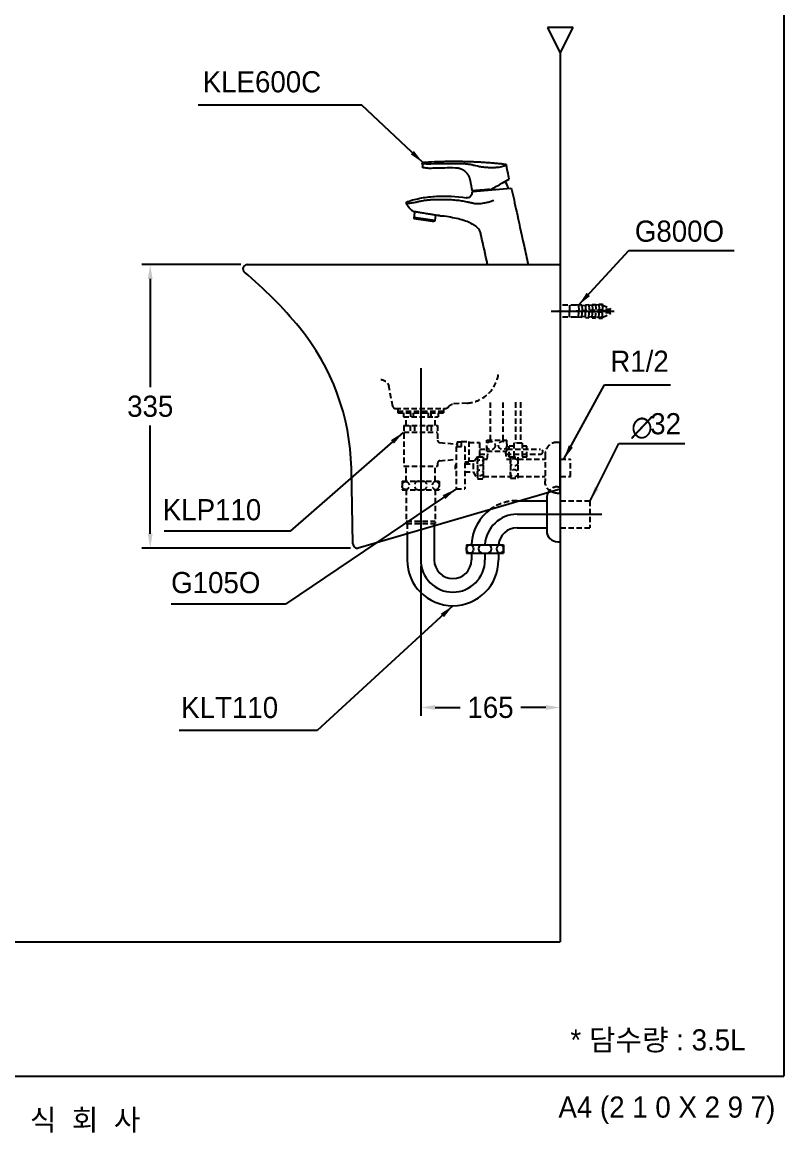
# Model space of a CAD drawing. Header units: millimetres. Extents: x 0 to 1800, y -67 to 2530.
# Drawn here: x 900 to 1800, y -67 to 1245 of the extents above; entities that cross this region are included whole.
import ezdxf
from ezdxf.enums import TextEntityAlignment as Align
from ezdxf.lldxf.tags import DXFTag

# ---------------------------------------------------------------- set-up
doc = ezdxf.new("R2010")
doc.units = ezdxf.units.MM
doc.linetypes.add('DASHED2', pattern=[9.525, 6.35, -3.175])
for name, color, linetype in [('TEXT', 7, 'Continuous'), ('내부선 및 부속', 4, 'Continuous'), ('도각라인', 7, 'Continuous'), ('외형선', 3, 'Continuous'), ('점선', 6, 'DASHED2'), ('중심선', 1, 'DASHED'), ('치수선', 7, 'Continuous')]:
    doc.layers.add(name, color=color, linetype=linetype)
doc.styles.add('____', font='')
doc.styles.add('타이틀', font='H2GTRM.TTF', dxfattribs={"height": 25})
doc.styles.get('____').set_extended_font_data('굴림')
tags = doc.linetypes.add('DASHDOT', pattern=[70, 31, -13, 13, -13]).pattern_tags.tags
tags[10:11] = [DXFTag(74, 4), DXFTag(75, 0), DXFTag(340, '0'), DXFTag(46, 0.0), DXFTag(50, 0.0), DXFTag(44, 0.0), DXFTag(45, 0.0)]
tags[8:9] = [DXFTag(74, 4), DXFTag(75, 0), DXFTag(340, '0'), DXFTag(46, 0.0), DXFTag(50, 0.0), DXFTag(44, 0.0), DXFTag(45, 0.0)]
tags[6:7] = [DXFTag(74, 4), DXFTag(75, 0), DXFTag(340, '0'), DXFTag(46, 0.0), DXFTag(50, 0.0), DXFTag(44, 0.0), DXFTag(45, 0.0)]
tags[4:5] = [DXFTag(74, 4), DXFTag(75, 0), DXFTag(340, '0'), DXFTag(46, 0.0), DXFTag(50, 0.0), DXFTag(44, 0.0), DXFTag(45, 0.0)]
tags = doc.linetypes.add('DASHED', pattern=[25.72, 12.86, -12.86]).pattern_tags.tags
tags[6:7] = [DXFTag(74, 4), DXFTag(75, 0), DXFTag(340, '0'), DXFTag(46, 0.0), DXFTag(50, 0.0), DXFTag(44, 0.0), DXFTag(45, 0.0)]
tags[4:5] = [DXFTag(74, 4), DXFTag(75, 0), DXFTag(340, '0'), DXFTag(46, 0.0), DXFTag(50, 0.0), DXFTag(44, 0.0), DXFTag(45, 0.0)]
doc.dimstyles.new('MSADIM', dxfattribs={"dimtxt": 33, "dimasz": 17, "dimexe": 10, "dimexo": 7.5, "dimgap": 10, "dimtad": 0, "dimtih": 1, "dimtoh": 1, "dimdec": 0, "dimzin": 1, "dimdsep": 46, "dimtxsty": '____', "dimcen": 11.25, "dimadec": 0, "dimazin": 0, "dimtfac": 1, "dimtdec": 0, "dimtix": 1, "dimtmove": 0, "dimatfit": 3, "dimfxl": 0, "dimtolj": 1, "dimtzin": 1, "dimarcsym": 0})

# ---------------------------------------------------------------- blocks, each defined once
blk = doc.blocks.new('*D4')
at = {"layer": '치수선', "color": 0, "linetype": 'Continuous', "lineweight": -2}
for p, q in [((1158.4, 958.9), (1041.3, 958.9)), ((1051.3, 941.9), (1051.3, 814.2)), ((1051.3, 640.9), (1051.3, 768.6)), ((1287.9, 623.9), (1041.3, 623.9))]:
    blk.add_line(p, q, dxfattribs=at)
at = {"layer": '치수선', "color": 0, "linetype": 'Continuous'}
for points in [[(1048.4, 941.9), (1054.1, 941.9), (1051.3, 958.9)], [(1048.4, 640.9), (1054.1, 640.9), (1051.3, 623.9)]]:
    blk.add_solid(points, dxfattribs=at)
at = {"layer": '치수선', "color": 0, "linetype": 'Continuous', "insert": (1051.3, 791.4), "char_height": 25, "attachment_point": 5, "style": '____'}
blk.add_mtext('\\A1;335', dxfattribs=at)
blk = doc.blocks.new('*D5')
at = {"layer": '치수선', "color": 0, "linetype": 'Continuous', "lineweight": -2}
for p, q in [((1370.9, 602.4), (1370.9, 425.6)), ((1535.9, 450.6), (1535.9, 425.6)), ((1387.9, 435.6), (1417.4, 435.6)), ((1518.9, 435.6), (1489.3, 435.6))]:
    blk.add_line(p, q, dxfattribs=at)
at = {"layer": '치수선', "color": 0, "linetype": 'Continuous'}
for points in [[(1387.9, 438.5), (1387.9, 432.8), (1370.9, 435.6)], [(1518.9, 438.5), (1518.9, 432.8), (1535.9, 435.6)]]:
    blk.add_solid(points, dxfattribs=at)
at = {"layer": '치수선', "color": 0, "linetype": 'Continuous', "insert": (1453.4, 435.6), "char_height": 25, "attachment_point": 5, "style": '____'}
blk.add_mtext('\\A1;165', dxfattribs=at)

msp = doc.modelspace()

# ---------------------------------------------------------------- linework, layer by layer
at = {"layer": '내부선 및 부속', "linetype": 'Continuous'}
for p, q in [((1477.3, 1048.9), (1432.4, 1044.9)), ((1387.6, 1011), (1362.9, 1014.6)), ((1388.5, 1017.2), (1387.6, 1011)), ((1519.9, 683.4), (1519.9, 644.4)), ((1531.9, 688.9), (1535.9, 688.9)), ((1488, 679.9), (1519.9, 679.9)), ((1386.9, 650.3), (1386.9, 609.9)), ((1484.8, 647.9), (1519.9, 647.9)), ((1354.9, 640.9), (1354.9, 609.9)), ((1532.9, 631.4), (1535.9, 631.4)), ((1424.9, 627.9), (1468.9, 627.9)), ((1424.9, 627.9), (1424.9, 617.9)), ((1424.9, 617.9), (1468.9, 617.9)), ((1430.9, 627.9), (1430.9, 629)), ((1430.9, 617.9), (1430.9, 609.9)), ((1462.9, 617.9), (1462.9, 609.9)), ((1468.9, 627.9), (1468.9, 617.9))]:
    msp.add_line(p, q, dxfattribs=at)
at = {"layer": '내부선 및 부속', "linetype": 'Continuous', "flags": 128}
for points in [[(1531.9, 688.9, -0.129422), (1525, 690.7)], [(1429.1, 617.9, -0.859727), (1429.1, 627.8)], [(1429.1, 627.8, -0.859727), (1429.1, 617.9)]]:
    msp.add_lwpolyline(points, format="xyb", dxfattribs=at)
at = {"layer": '내부선 및 부속', "linetype": 'Continuous'}
for centre, radius, start, end in [((1447.7, 1041.4), 28, 15.0082, 34.4502), ((1447.7, 1041.4), 28, 15.0082, 34.4502), ((1363.8, 1014.4), 1, 171.6442, 261.6442), ((1532.9, 683.4), 13, 151.0268, 180), ((1484.8, 625.9), 54, 125.7209, 176.6714), ((1484.8, 625.9), 22, 90, 174.7841), ((1532.9, 644.4), 13, 180.0012, 270), ((1444.4, 622.9), 5, 90, 270), ((1449.4, 622.9), 5, 270, 90), ((1465.4, 622.9), 5, 98.6269, 261.3731), ((1463.9, 622.9), 5, 278.6269, 81.3731), ((1408.9, 609.9), 54, 180, 0), ((1408.9, 609.9), 22, 180, 0)]:
    msp.add_arc(centre, radius, start, end, dxfattribs=at)
for points, degree, knots in [([(1372.8, 1078.3), (1372.7, 1078.5), (1372.8, 1078.8), (1373.2, 1079.2), (1373.4, 1079.4), (1373.7, 1079.4)], 3, [0, 0, 0, 0, 0.5, 0.5, 1, 1, 1, 1]), ([(1382.7, 1077.7), (1382.3, 1077.7), (1381.4, 1077.7), (1380.1, 1077.7), (1378.6, 1077.7), (1377.1, 1077.8), (1375.5, 1077.9), (1374.3, 1078), (1373.4, 1078.2), (1372.9, 1078.2), (1372.8, 1078.3), (1372.7, 1078.3)], 3, [0, 0, 0, 0, 0.080674, 0.164252, 0.2508, 0.375481, 0.500006, 0.658204, 0.749272, 0.876085, 1, 1, 1, 1]), ([(1372.8, 1078.3), (1372.8, 1078.3), (1372.8, 1078.3), (1372.8, 1078.3), (1372.8, 1078.3), (1372.8, 1078.3), (1372.8, 1078.3), (1372.8, 1078.3), (1372.8, 1078.3), (1372.8, 1078.3), (1372.8, 1078.3), (1372.8, 1078.3)], 3, [0, 0, 0, 0, 0.019151, 0.019151, 0.028588, 0.028588, 0.972241, 0.972241, 0.981772, 0.981772, 1, 1, 1, 1]), ([(1425.9, 1080.4), (1424.7, 1080.4), (1421, 1080.6), (1415.5, 1080.6), (1409.8, 1080.7), (1404.1, 1080.6), (1396.7, 1080.5), (1386.1, 1080.1), (1377.9, 1079.7), (1373.3, 1079.4)], 3, [0, 0, 0, 0, 0.069235, 0.210063, 0.316773, 0.3948, 0.535681, 0.737463, 1, 1, 1, 1]), ([(1373.7, 1079.4), (1373.6, 1079.4), (1373.5, 1079.3), (1373.4, 1079.3), (1373.3, 1079.3)], 3, [0, 0, 0, 0, 0.795487, 1, 1, 1, 1]), ([(1430.7, 1076.8), (1430, 1076.9), (1428.6, 1077.2), (1426.4, 1077.5), (1424.2, 1077.7), (1422.7, 1077.8), (1422, 1077.9)], 3, [0, 0, 0, 0, 0.259916, 0.500072, 0.755718, 1, 1, 1, 1]), ([(1472.2, 1076.4), (1472.2, 1076.4), (1472.1, 1076.4), (1471.8, 1076.2), (1471.2, 1076), (1470.4, 1075.7), (1469.4, 1075.3), (1467.7, 1074.7), (1465, 1074), (1461.2, 1073.5), (1456.8, 1073.3), (1452.1, 1073.3), (1448.9, 1073.5), (1447.3, 1073.7)], 3, [0, 0, 0, 0, 0.059038, 0.120137, 0.184005, 0.250506, 0.299702, 0.376024, 0.500647, 0.625222, 0.750045, 0.872847, 1, 1, 1, 1]), ([(1471.4, 1077.2), (1471.5, 1077.2), (1471.7, 1077.1), (1472, 1076.9), (1472.1, 1076.7), (1472.2, 1076.5), (1472.2, 1076.4)], 3, [0, 0, 0, 0, 0.332984, 0.499971, 0.750882, 1, 1, 1, 1]), ([(1374.2, 1073.4), (1373.9, 1073.4), (1373.6, 1073.5), (1373.2, 1073.8), (1373.1, 1074.1), (1373.1, 1074.3)], 3, [0, 0, 0, 0, 0.5, 0.5, 1, 1, 1, 1]), ([(1383.1, 1072.6), (1382.7, 1072.6), (1382, 1072.6), (1380.8, 1072.6), (1379, 1072.7), (1376.7, 1072.9), (1375, 1073.2), (1374.3, 1073.4), (1374.2, 1073.4), (1374.2, 1073.4)], 3, [0, 0, 0, 0, 0.083754, 0.167101, 0.251369, 0.500054, 0.748883, 0.875168, 1, 1, 1, 1]), ([(1399.3, 1073), (1396.6, 1073), (1391.3, 1072.9), (1385.9, 1072.7), (1383.1, 1072.6)], 3, [0, 0, 0, 0, 0.493578, 1, 1, 1, 1]), ([(1447.3, 1073.7), (1446.6, 1073.7), (1445.1, 1073.9), (1442.9, 1074.1), (1440.4, 1074.5), (1437.5, 1075.1), (1435.7, 1075.5), (1434.6, 1075.8)], 3, [0, 0, 0, 0, 0.154023, 0.3203, 0.498135, 0.714224, 1, 1, 1, 1]), ([(1455.5, 1048.4), (1460.2, 1051.1), (1464.7, 1053.7), (1471.1, 1057.4), (1473.2, 1058.6), (1475.4, 1060)], 3, [0, 0, 0, 0, 0.565078, 0.565078, 1, 1, 1, 1]), ([(1355, 1033.3), (1360.6, 1035.2), (1366.2, 1036.6), (1377.8, 1038.7), (1383.6, 1039.3), (1401.2, 1040.1), (1412.9, 1039.8), (1424.5, 1037.8)], 3, [0, 0, 0, 0, 0.25, 0.25, 0.5, 0.5, 1, 1, 1, 1]), ([(1431.5, 1043.9), (1431.5, 1043.1), (1431.4, 1042.2), (1430.7, 1040.5), (1430.1, 1039.7), (1428.6, 1038.5), (1427.8, 1038.1), (1426.1, 1037.7), (1425.2, 1037.7), (1424.5, 1037.8)], 3, [0, 0, 0, 0, 0.25, 0.25, 0.5, 0.5, 0.75, 0.75, 1, 1, 1, 1]), ([(1452.4, 1047.7), (1451, 1047.6), (1449.6, 1047.4), (1446.9, 1047.2), (1445.7, 1047.1), (1443.2, 1046.9), (1442, 1046.8), (1439.8, 1046.6), (1438.8, 1046.5), (1436.1, 1046.2), (1434.6, 1046.1), (1432.6, 1045.9), (1432.1, 1045.9), (1432, 1045.9)], 3, [0, 0, 0, 0, 0.125, 0.125, 0.25, 0.25, 0.375, 0.375, 0.5, 0.5, 0.75, 0.75, 1, 1, 1, 1]), ([(1354.2, 1031.1), (1354, 1031.5), (1353.9, 1032), (1354.2, 1032.9), (1354.6, 1033.2), (1355, 1033.3)], 3, [0, 0, 0, 0, 0.5, 0.5, 1, 1, 1, 1]), ([(1354.2, 1031.1), (1354.2, 1031.1), (1354.2, 1031.1), (1354.5, 1031.2), (1355, 1031.2), (1355.4, 1031.3), (1355.6, 1031.3)], 3, [0, 0, 0, 0, 0.245502, 0.497794, 0.749011, 1, 1, 1, 1]), ([(1355.6, 1031.3), (1355.8, 1031.3), (1356.2, 1031.3), (1357.3, 1031.5), (1359, 1031.7), (1361.6, 1032.1), (1363.6, 1032.4), (1364.7, 1032.6)], 3, [0, 0, 0, 0, 0.126608, 0.254892, 0.513961, 0.738508, 1, 1, 1, 1]), ([(1361.8, 1021.6), (1360.8, 1022.5), (1359.8, 1023.4), (1357.9, 1025.4), (1356.9, 1026.6), (1356, 1028.1)], 3, [0, 0, 0, 0, 0.5, 0.5, 1, 1, 1, 1]), ([(1364.7, 1032.6), (1365.2, 1032.8), (1366.2, 1033), (1367.3, 1033.3), (1368.3, 1033.5), (1369.2, 1033.7), (1370.7, 1034), (1372.8, 1034.4), (1374.5, 1034.7), (1375.3, 1034.9)], 3, [0, 0, 0, 0, 0.148029, 0.285468, 0.333976, 0.413001, 0.536729, 0.76998, 1, 1, 1, 1]), ([(1375.3, 1034.9), (1377, 1035), (1380.4, 1035.5), (1385.8, 1035.8), (1391.4, 1036), (1398, 1036), (1405.1, 1035.8), (1412.4, 1035.3), (1417.1, 1034.7), (1419.3, 1034.4)], 3, [0, 0, 0, 0, 0.11347, 0.234522, 0.363327, 0.50003, 0.67978, 0.846318, 1, 1, 1, 1]), ([(1419.3, 1034.4), (1421.3, 1034), (1424.8, 1033.4), (1428.8, 1032.5), (1430.7, 1032), (1431.3, 1031.9)], 3, [0, 0, 0, 0, 0.499854, 0.864283, 1, 1, 1, 1]), ([(1431.3, 1031.9), (1431.8, 1031.8), (1433, 1031.5), (1434.9, 1031.2), (1437, 1031), (1439.6, 1031), (1443.4, 1031.3), (1447.9, 1032.1), (1452.9, 1033.4), (1455.9, 1034.5), (1457.4, 1035.1)], 3, [0, 0, 0, 0, 0.063965, 0.135728, 0.214997, 0.304268, 0.425941, 0.643288, 0.821237, 1, 1, 1, 1]), ([(1390.4, 1016.9), (1390.4, 1016.9), (1390.4, 1016.9), (1390, 1017), (1389.3, 1017.1), (1388.1, 1017.3), (1385.7, 1017.7), (1381.8, 1018.3), (1376.1, 1019.3), (1371.4, 1020), (1368.2, 1020.6), (1366, 1020.9), (1364.2, 1021.3), (1362.9, 1021.4), (1362.1, 1021.6), (1361.9, 1021.6), (1361.8, 1021.6)], 3, [0, 0, 0, 0, 0.043827, 0.086545, 0.128874, 0.192637, 0.2576, 0.38488, 0.512557, 0.640408, 0.7046, 0.768605, 0.832556, 0.896667, 0.961116, 1, 1, 1, 1]), ([(1363.7, 1013.5), (1363.7, 1013.5), (1363.7, 1013.4), (1363.8, 1013.4), (1363.9, 1013.4), (1364, 1013.4), (1364.1, 1013.4), (1364.3, 1013.4), (1364.5, 1013.3), (1364.7, 1013.3), (1365.2, 1013.2), (1365.6, 1013.2), (1365.9, 1013.1), (1366.2, 1013.1), (1366.6, 1013), (1367.4, 1012.9), (1367.9, 1012.8), (1368.4, 1012.8), (1368.9, 1012.7), (1369.3, 1012.6), (1369.9, 1012.5), (1370.4, 1012.5), (1370.9, 1012.4), (1371.4, 1012.3), (1371.9, 1012.2), (1372.5, 1012.2), (1373, 1012.1), (1373.5, 1012), (1374.1, 1011.9), (1374.6, 1011.9), (1375.6, 1011.7), (1376.1, 1011.6), (1376.6, 1011.6), (1377.1, 1011.5), (1377.7, 1011.4), (1378.2, 1011.3), (1378.7, 1011.2), (1379.3, 1011.2), (1379.8, 1011.1), (1380.8, 1010.9), (1381.3, 1010.9), (1381.8, 1010.8), (1382.2, 1010.7), (1382.7, 1010.7), (1383.5, 1010.5), (1383.9, 1010.5), (1384.3, 1010.4), (1384.6, 1010.4), (1384.9, 1010.3), (1385.4, 1010.3), (1385.7, 1010.2), (1385.9, 1010.2), (1386, 1010.2), (1386.2, 1010.2), (1386.3, 1010.1), (1386.4, 1010.1), (1386.4, 1010.1), (1386.5, 1010.1), (1386.5, 1010.1)], 2, [0, 0, 0, 0.03125, 0.03125, 0.0625, 0.0625, 0.09375, 0.09375, 0.125, 0.125, 0.15625, 0.1875, 0.1875, 0.21875, 0.21875, 0.25, 0.28125, 0.28125, 0.3125, 0.3125, 0.34375, 0.34375, 0.375, 0.375, 0.40625, 0.40625, 0.4375, 0.4375, 0.46875, 0.46875, 0.5, 0.53125, 0.53125, 0.5625, 0.5625, 0.59375, 0.59375, 0.625, 0.625, 0.65625, 0.6875, 0.6875, 0.71875, 0.71875, 0.75, 0.78125, 0.78125, 0.8125, 0.8125, 0.84375, 0.875, 0.875, 0.90625, 0.90625, 0.9375, 0.9375, 0.96875, 0.96875, 1, 1, 1]), ([(1415.4, 1012.8), (1412.3, 1013.5), (1409.2, 1014.2), (1402.9, 1015.3), (1399.6, 1015.8), (1396.4, 1016.3)], 3, [0, 0, 0, 0, 0.5, 0.5, 1, 1, 1, 1]), ([(1449.8, 958.9), (1447.4, 970.4), (1444.9, 981.9), (1442.1, 994.9), (1441.8, 996.3), (1440.7, 999.1), (1439.9, 1000.3), (1438, 1002.6), (1436.9, 1003.6), (1434.5, 1005.2), (1433.2, 1006), (1429.4, 1008.2), (1426.7, 1009.5), (1421.1, 1011.3), (1418.3, 1012.1), (1415.4, 1012.8)], 3, [0, 0, 0, 0, 0.5, 0.5, 0.5625, 0.5625, 0.625, 0.625, 0.6875, 0.6875, 0.75, 0.75, 0.875, 0.875, 1, 1, 1, 1])]:
    msp.add_open_spline(points, degree=degree, knots=knots, dxfattribs=at)
for points, degree in [([(1372.7, 1078.3), (1372.7, 1078.5), (1372.8, 1078.7), (1372.9, 1078.9)], 3), ([(1372.7, 1078.3), (1372.8, 1077.8), (1372.8, 1077.3), (1372.9, 1076.8)], 3), ([(1372.8, 1078.7), (1372.8, 1078.6), (1372.8, 1078.5)], 2), ([(1372.8, 1078.3), (1372.8, 1078.5), (1372.8, 1078.7)], 2), ([(1372.9, 1076.8), (1372.9, 1076), (1373, 1075.2), (1373.1, 1074.3)], 3), ([(1399.1, 1078.1), (1393.6, 1078.1), (1388.2, 1077.9), (1382.7, 1077.7)], 3), ([(1422, 1077.9), (1414.3, 1078.1), (1406.7, 1078.2), (1399.1, 1078.1)], 3), ([(1471.6, 1077.2), (1448.7, 1079.8), (1425.6, 1080.4)], 2), ([(1434.2, 1075.9), (1433.6, 1076.1), (1432.5, 1076.4), (1431.3, 1076.7), (1430.7, 1076.8)], 3), ([(1475.4, 1060), (1473.3, 1071.2), (1472.7, 1073.8), (1472.2, 1076.4)], 3), ([(1399.5, 1073), (1399.5, 1073), (1399.4, 1073), (1399.3, 1073)], 3), ([(1412, 1073), (1406.8, 1073.1), (1403.2, 1073.1), (1399.5, 1073)], 3), ([(1434.6, 1075.8), (1434.5, 1075.8), (1434.3, 1075.9), (1434.2, 1075.9)], 3), ([(1432, 1045.9), (1431.3, 1049.5), (1430.5, 1053.8), (1429.6, 1058.5)], 3), ([(1429.6, 1058.5), (1429.6, 1058.5), (1429.6, 1058.5), (1429.6, 1058.5)], 3), ([(1431.5, 1043.9), (1431.5, 1044.4), (1431.9, 1044.9), (1432.4, 1044.9)], 3), ([(1452.4, 1047.7), (1452.7, 1047.7), (1453.1, 1047.7), (1453.5, 1047.8)], 3), ([(1453.5, 1047.8), (1454.2, 1047.8), (1454.9, 1048.1), (1455.5, 1048.4)], 3), ([(1477.3, 1048.9), (1477.8, 1048.9), (1478.3, 1048.5), (1478.4, 1048.1)], 3), ([(1478.4, 1048.1), (1482.1, 1031.3), (1485.7, 1014.5), (1493, 980.9)], 3), ([(1356, 1028.1), (1355.4, 1029.1), (1354.8, 1030.1), (1354.2, 1031.1)], 3), ([(1363.8, 1021.3), (1363.4, 1018.3), (1363.1, 1016.5), (1362.9, 1014.6)], 3), ([(1387.6, 1011), (1387.5, 1010.4), (1387, 1010), (1386.5, 1010.1)], 3), ([(1393.2, 1016.8), (1392.3, 1016.9), (1391.4, 1016.9), (1390.4, 1016.9)], 3), ([(1392, 1016.9), (1394.3, 1016.7), (1396.5, 1016.3)], 2), ([(1392, 1016.9), (1392.6, 1016.8), (1393.2, 1016.8)], 2), ([(1493, 980.9), (1494.6, 973.7), (1496.2, 966.4), (1497.8, 959.2)], 3)]:
    msp.add_open_spline(points, degree=degree, dxfattribs=at)
msp.add_rational_spline([(1374.2, 1073.4), (1373.2, 1073.3), (1373.1, 1074.3)], [0.99930280447, 0.714095413685, 1], degree=2, dxfattribs=at)
for points, weights, knots in [([(1429.6, 1058.5), (1428.8, 1062.9), (1426, 1066.3), (1420.7, 1072.9), (1412, 1073)], [0.875972926617, 0.910853147507, 1, 0.842861413956, 0.854333996773], [0, 0, 0, 0.361966, 0.361966, 1, 1, 1]), ([(1432.4, 1044.9), (1432.4, 1044.9), (1432.4, 1044.9), (1431.5, 1044.8), (1431.5, 1043.9)], [0.999840438366, 0.999920189381, 1, 0.720475554466, 0.974482893944], [0, 0, 0, 0.000285, 0.000285, 1, 1, 1])]:
    msp.add_rational_spline(points, weights, degree=2, knots=knots, dxfattribs=at)
at = {"layer": '도각라인'}
for p in [(1800, 2530), (0, 0)]:
    msp.add_line(p, (1800, 0), dxfattribs=at)
at = {"layer": '외형선', "linetype": 'Continuous'}
for p, q in [((1550.9, 1238.9), (1520.9, 1238.9)), ((1520.9, 1238.9), (1535.9, 1208.9)), ((1535.9, 1208.9), (1550.9, 1238.9)), ((1535.9, 1208.9), (1535.9, 158.9)), ((1165.9, 958.9), (1535.9, 958.9)), ((1535.9, 958.9), (1535.9, 693.9)), ((1535.9, 688.9), (1535.9, 748.9)), ((1290.8, 628.8), (1289, 718.4)), ((1535.9, 696.4), (1535.9, 631.4)), ((1297.2, 624.1), (1535.9, 693.9)), ((116.5, 158.9), (1535.9, 158.9))]:
    msp.add_line(p, q, dxfattribs=at)
for centre, radius, start, end in [((1165.9, 953.9), 5, 89.999, 230.0147), ((841.4, 566.9), 500, 39.4222, 50.0147), ((1019, 713), 270, 1.1458, 39.4222), ((1295.8, 628.9), 5, 181.1458, 286.2999)]:
    msp.add_arc(centre, radius, start, end, dxfattribs=at)
at = {"layer": '점선'}
for p, q in [((1554.5, 910.9), (1535.9, 910.9)), ((1546.9, 910.9), (1546.9, 903.9)), ((1561.5, 911.2), (1554.5, 910.9)), ((1595.8, 906), (1554.7, 903.9)), ((1557.5, 911), (1557.9, 904)), ((1585.5, 911.5), (1557.6, 910)), ((1561.5, 911.2), (1561.9, 904.3)), ((1565.5, 911.5), (1569.5, 911.7)), ((1565.5, 911.5), (1565.9, 904.5)), ((1569.5, 911.7), (1569.9, 904.7)), ((1573.5, 911.9), (1577.5, 912.1)), ((1573.5, 911.9), (1573.8, 904.9)), ((1577.5, 912.1), (1577.8, 905.1)), ((1581.5, 912.3), (1585.5, 912.5)), ((1581.5, 912.3), (1581.8, 905.3)), ((1588.9, 903.9), (1583.8, 905.4)), ((1585.5, 912.5), (1585.8, 905.5)), ((1585.5, 911.5), (1595.8, 906)), ((1554.5, 896.9), (1535.9, 896.9)), ((1546.9, 896.9), (1546.9, 903.9)), ((1561.5, 896.5), (1554.5, 896.9)), ((1595.8, 901.7), (1554.7, 903.9)), ((1557.5, 896.7), (1557.9, 903.7)), ((1585.5, 896.3), (1557.6, 897.7)), ((1561.5, 896.5), (1561.9, 903.5)), ((1565.5, 896.3), (1565.9, 903.3)), ((1565.5, 896.3), (1569.5, 896.1)), ((1569.5, 896.1), (1569.9, 903.1)), ((1573.5, 895.9), (1573.8, 902.9)), ((1573.5, 895.9), (1577.5, 895.7)), ((1577.5, 895.7), (1577.8, 902.7)), ((1581.5, 895.5), (1581.8, 902.5)), ((1581.5, 895.5), (1585.5, 895.3)), ((1588.9, 903.9), (1583.8, 902.4)), ((1585.5, 895.3), (1585.8, 902.2)), ((1585.5, 896.3), (1595.8, 901.7)), ((1337.9, 791.3), (1333.4, 814.9)), ((1340.9, 788.9), (1400.9, 788.9)), ((1343.9, 788.9), (1343.9, 783.9)), ((1397.9, 788.9), (1397.9, 783.9)), ((1425.7, 795.3), (1409.8, 794.2)), ((1453.4, 751.6), (1453.4, 796.2)), ((1468.4, 751.6), (1468.4, 796.2)), ((1482.9, 796.2), (1482.9, 747.9)), ((1488.9, 796.2), (1488.9, 747.9)), ((1343.9, 785.9), (1397.9, 785.9)), ((1343.9, 783.9), (1397.9, 783.9)), ((1350.4, 783.9), (1350.4, 778.9)), ((1350.4, 778.9), (1391.4, 778.9)), ((1353.9, 768.9), (1353.9, 778.9)), ((1358.9, 783.9), (1358.9, 778.9)), ((1361.9, 783.9), (1361.9, 778.9)), ((1379.9, 783.9), (1379.9, 778.9)), ((1382.9, 783.9), (1382.9, 778.9)), ((1387.9, 768.9), (1387.9, 778.9)), ((1391.4, 783.9), (1391.4, 778.9)), ((1350.9, 768.9), (1350.9, 720.9)), ((1350.9, 768.9), (1390.9, 768.9)), ((1358.4, 768.9), (1358.4, 760.9)), ((1363.4, 768.9), (1363.4, 760.9)), ((1378.4, 768.9), (1378.4, 760.9)), ((1383.4, 768.9), (1383.4, 760.9)), ((1390.9, 768.9), (1390.9, 751.6)), ((1350.9, 760.9), (1390.9, 760.9)), ((1393.6, 748.6), (1413.9, 746.9)), ((1413.9, 749.4), (1418.9, 749.4)), ((1413.9, 749.4), (1413.9, 743.9)), ((1418.9, 749.9), (1427.9, 749.9)), ((1418.9, 749.9), (1418.9, 743.9)), ((1427.9, 749.9), (1427.9, 725.9)), ((1427.9, 748.6), (1440.4, 748.6)), ((1440.4, 748.6), (1440.4, 731.9)), ((1448.9, 751.6), (1472.9, 751.6)), ((1448.9, 738.6), (1448.9, 751.6)), ((1472.9, 738.6), (1472.9, 751.6)), ((1531.9, 748.9), (1535.9, 748.9)), ((1412.9, 743.9), (1412.9, 693.9)), ((1412.9, 743.9), (1422.9, 743.9)), ((1422.9, 743.9), (1422.9, 693.9)), ((1440.4, 740.9), (1448.9, 740.9)), ((1440.4, 734.9), (1450.3, 734.9)), ((1448.9, 738.6), (1472.9, 738.6)), ((1449.4, 729.1), (1450.9, 738.6)), ((1470.9, 738.6), (1472.4, 729.1)), ((1471.5, 734.9), (1512.4, 734.9)), ((1472.9, 740.9), (1512.4, 740.9)), ((1475.4, 731.4), (1475.4, 744.4)), ((1480.9, 744.4), (1475.4, 744.4)), ((1490.9, 747.9), (1480.9, 747.9)), ((1480.9, 747.9), (1480.9, 731.4)), ((1490.9, 747.9), (1490.9, 729.1)), ((1496.4, 744.4), (1490.9, 744.4)), ((1496.4, 731.4), (1496.4, 744.4)), ((1517.9, 734.9), (1517.9, 702.9)), ((1390.9, 724.1), (1390.9, 720.9)), ((1393.6, 727.1), (1412.9, 728.8)), ((1422.9, 725.9), (1427.9, 725.9)), ((1422.9, 723.6), (1432.9, 723.6)), ((1427.9, 727.1), (1435, 727.1)), ((1437.9, 731.9), (1432.9, 723.6)), ((1432.9, 723.6), (1432.9, 714.1)), ((1437.9, 731.9), (1444.9, 731.9)), ((1437.9, 731.9), (1437.9, 705.9)), ((1444.9, 731.9), (1444.9, 705.9)), ((1444.9, 729.1), (1449.4, 729.1)), ((1472.4, 729.1), (1476.9, 729.1)), ((1480.9, 731.4), (1475.4, 731.4)), ((1476.9, 731.4), (1476.9, 706.4)), ((1476.9, 731.4), (1485.9, 731.4)), ((1485.9, 731.4), (1485.9, 706.4)), ((1485.9, 729.1), (1517.9, 729.1)), ((1496.4, 731.4), (1490.9, 731.4)), ((1535.9, 729.1), (1547.9, 729.1)), ((1547.9, 708.6), (1547.9, 729.1)), ((1350.9, 720.9), (1390.9, 720.9)), ((1353.9, 702.9), (1353.9, 720.9)), ((1387.9, 702.9), (1387.9, 720.9)), ((1422.9, 714.1), (1432.9, 714.1)), ((1432.9, 714.1), (1437.9, 705.9)), ((1444.9, 708.6), (1476.9, 708.6)), ((1485.9, 708.6), (1517.9, 708.6)), ((1535.9, 708.6), (1547.9, 708.6)), ((1348.9, 702.9), (1392.9, 702.9)), ((1348.9, 702.9), (1348.9, 692.9)), ((1392.9, 702.9), (1392.9, 692.9)), ((1437.9, 705.9), (1444.9, 705.9)), ((1476.9, 706.4), (1485.9, 706.4)), ((1532.9, 696.4), (1535.9, 696.4)), ((1348.9, 692.9), (1392.9, 692.9)), ((1353.9, 692.9), (1353.9, 652.9)), ((1387.9, 692.9), (1387.9, 652.9)), ((1412.9, 693.9), (1422.9, 693.9)), ((1484.8, 679.9), (1488, 679.9)), ((1535.9, 679.9), (1570.9, 679.9)), ((1570.9, 679.9), (1570.9, 647.9)), ((1353.9, 655.9), (1387.9, 655.9)), ((1353.9, 652.9), (1387.9, 652.9)), ((1354.9, 652.9), (1354.9, 640.9)), ((1386.9, 652.9), (1386.9, 650.3)), ((1535.9, 647.9), (1570.9, 647.9))]:
    msp.add_line(p, q, dxfattribs=at)
at = {"layer": '점선', "flags": 128}
for points in [[(1323.7, 823, -0.356963), (1333.4, 814.9)], [(1403.5, 790.3, -0.264268), (1400.9, 788.9)], [(1403.5, 790.3, -0.247193), (1409.8, 794.2)], [(1353.1, 692.9, -0.859727), (1353.1, 702.8)], [(1353.1, 702.8, -0.859727), (1353.1, 692.9)], [(1525, 690.7, -0.270301), (1517.9, 702.9)]]:
    msp.add_lwpolyline(points, format="xyb", dxfattribs=at)
at = {"layer": '점선'}
for centre, radius in [((1453.9, 745), 5), ((1467.9, 745.3), 5), ((1441.4, 724.9), 3.5), ((1481.4, 725.4), 4.5), ((1441.4, 712.9), 3.5), ((1481.4, 712.4), 4.5)]:
    msp.add_circle(centre, radius, dxfattribs=at)
for centre, radius, start, end in [((1423.2, 835.2), 40, 273.6734, 355.8672), ((1340.9, 791.9), 3, 190.8241, 270), ((1393.9, 751.6), 3, 180, 265.0303), ((1531.9, 734.9), 14, 90, 180), ((1512.4, 737.9), 3, 270.0017, 90), ((1393.9, 724.1), 3, 94.9697, 180), ((1419.3, 718.9), 7.84, 144.9654, 215.0346), ((1368.4, 697.9), 5, 90, 270), ((1373.4, 697.9), 5, 270, 90), ((1389.4, 697.9), 5, 98.6269, 261.3731), ((1387.9, 697.9), 5, 278.6269, 81.3731), ((1532.9, 683.4), 13, 90, 151.0268), ((1484.8, 625.9), 54, 90, 125.7209)]:
    msp.add_arc(centre, radius, start, end, dxfattribs=at)
at = {"layer": '중심선', "linetype": 'DASHDOT'}
for p, q in [((1524.9, 903.9), (1599.6, 903.9)), ((1533.2, 903.9), (1533, 903.9)), ((1370.9, 836.6), (1370.9, 609.9)), ((1484.8, 663.9), (1585, 663.9)), ((1446.9, 617.9), (1446.9, 609.9))]:
    msp.add_line(p, q, dxfattribs=at)
for centre, start, end in [((1484.8, 625.9), 90, 176.6714), ((1408.9, 609.9), 180.0007, 0)]:
    msp.add_arc(centre, 38, start, end, dxfattribs=at)

# ---------------------------------------------------------------- texts
at = {"layer": 'TEXT', "style": '타이틀'}
for s, p in [('* 담수량 : 3.5L', (1651.3, 42.9)), ('계  림  주  식  회  사', (900, -51.7))]:
    msp.add_text(s, height=25, dxfattribs=at).set_placement(p, align=Align.MIDDLE_CENTER)
msp.add_text('A4 (2 1 0 X 2 9 7)', height=25, dxfattribs=at).set_placement((1790, -36.5), align=Align.MIDDLE_RIGHT)
at = {"layer": 'TEXT', "char_height": 25, "width": 380.447, "attachment_point": 1, "line_spacing_factor": 0.963855, "style": '타이틀'}
for s, insert in [('\\A1;KLE600C', (1113.3, 1187.4)), ('\\A1;G800O', (1624, 1010.9)), ('\\A1;R1/2', (1595, 857.2)), ('\\A1;KLP110', (1066.1, 681.8)), ('\\A1;G105O', (1076, 595.7)), ('\\A1;KLT110', (1087.9, 448.1))]:
    msp.add_mtext(s, dxfattribs=dict(at, insert=insert))
at = {"layer": '치수선'}
for s, style, p in [('∅', '____', (1619.7, 754.5)), ('32', '타이틀', (1642.2, 758.4))]:
    msp.add_text(s, height=25, dxfattribs=dict(at, style=style)).set_placement(p)

# ---------------------------------------------------------------- dimensions: what is measured, and where the dimension line sits
at = {"layer": '치수선', "linetype": 'Continuous'}
dim = msp.add_linear_dim(base=(1051.3, 623.9), p1=(1165.9, 958.9), p2=(1295.4, 623.9), angle=90, dimstyle='MSADIM', override={"dimtxt": 25}, dxfattribs=at)
dim.commit()
dim.dimension.update_dxf_attribs({"geometry": '*D4', "text_midpoint": (1051.3, 791.4), "dimtype": 160})
dim = msp.add_linear_dim(base=(1535.9, 435.6), p1=(1370.9, 609.9), p2=(1535.9, 458.1), dimstyle='MSADIM', override={"dimtxt": 25}, dxfattribs=at)
dim.commit()
dim.dimension.update_dxf_attribs({"geometry": '*D5', "text_midpoint": (1453.4, 435.6)})

# ---------------------------------------------------------------- leaders
at = {"layer": 'TEXT'}
for points in [[(1373.4, 1079.5), (1301.4, 1147.3), (1108, 1147.3)], [(1557.5, 911.1), (1616.7, 975.6), (1741.4, 975.6)], [(1540.2, 729.1), (1588, 816.8), (1666, 816.8)], [(1350.3, 760.6), (1216.6, 643.8), (1067.6, 643.8)], [(1571.2, 679.8), (1605, 747.4), (1683.2, 747.4)], [(1412.6, 693.7), (1211.3, 557.8), (1076, 557.7)], [(1409, 555.8), (1248.5, 408.5), (1085.6, 408.5)]]:
    msp.add_leader(points, dimstyle='MSADIM', override={"dimtxt": 30}, dxfattribs=at)

doc.saveas('drawing.dxf')
